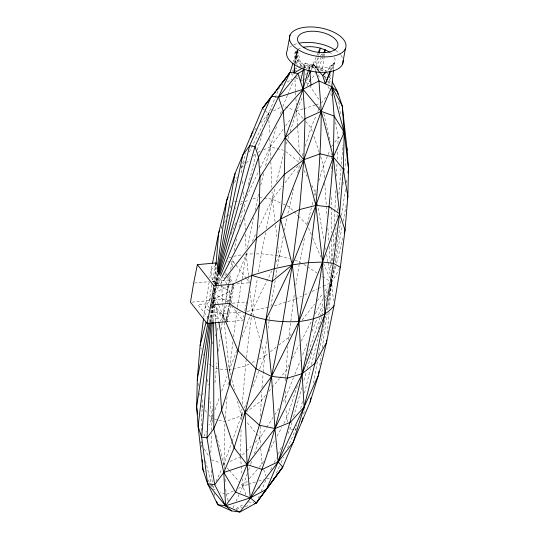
<?xml version="1.0" encoding="UTF-8"?>
<svg xmlns="http://www.w3.org/2000/svg" width="539" height="539" viewBox="0 0 539 539"><rect width="100%" height="100%" fill="white"/><g stroke="black" fill="none" stroke-linecap="round" stroke-linejoin="round"><path stroke-width="0.4" stroke-dasharray="2.69 2.02" d="M240.549 455.927L241.068 429.987M241.27 419.948L241.883 409.128M201.606 441.71L200.946 443.206L200.986 441.535M201.256 430.674L202.475 398.995M224.298 469.078L223.934 464.14L224.938 423.351M260.243 426.106L259.953 437.809L260.505 445.221M260.492 416.081L261.617 391.941M285.34 391.024L285.158 398.57L285.65 405.173M285.589 380.972L285.677 377.623M285.697 376.788L287.887 346.341M210.843 452.794L211.409 433.538M211.51 430.189L211.854 418.466L212.939 406.008M212.251 322.43L213.39 297.333M331.741 279.007L329.403 308.274M332.576 260.606L333.83 233.003M334.133 226.306L335.763 190.341M336.41 176.118L336.983 163.573M337.171 159.389L337.63 149.35M337.892 143.495L338.162 137.64L335.177 119.564M294.644 63.245L295.385 51.933L297.252 49.938L295.399 63.083M304.38 68.116L304.596 64.862A20.475 10.207 10.4 0 1 295.385 51.933L301.234 66.984M242.28 404.149L246.229 358.543M202.819 394.858L202.96 393.2M211.153 322.45L213.235 297.339M225.262 418.358L227.195 395.06M228.031 385.075L228.374 380.918M229.068 372.597L232.848 341.915M261.961 387.804L263.2 372.914M263.275 372.085L264.582 356.367L266.778 339.031M288.432 339.786L294.429 293.553M331.869 279.007L327.692 309.77M334.638 245.521L334.847 243.008M335.123 239.66L336.093 227.943M336.996 217.062L337.414 212.043M337.481 211.2L337.758 207.852M338.869 194.458L341.019 168.512M341.362 164.328L342.959 145.072M214.354 283.952L215.903 265.559M225.774 319.64L227.323 321.635L227.539 319.128M227.606 318.293L227.889 314.944M223.752 277.161L229.863 291.538L228.947 302.406L226.299 299.105L230.759 273.509M327.294 333.351L329.12 311.616M295.945 67.429L295.81 69.039L297.71 67.921M296.214 64.215L297.38 50.538M214.96 382.744L216.941 362.848M333.641 69.383L334.355 62.794A20.475 10.207 10.4 0 0 334.449 57.457M308.544 74.55L308.274 76.942L309.999 82.144M309.09 69.767L309.453 66.58L304.596 64.862L303.807 68.008M210.197 322.322L212.615 301.483M212.71 300.654L213.094 297.319M332.361 275.685L326.701 309.588M342.892 184.85L343.276 181.522M344.536 170.688L346.173 156.519M246.33 357.714L252.131 310.733L257.346 278.575M203.695 317.289L209.28 281.243M210.594 322.14L216.051 286.728M233.475 336.942L237.342 307.924M268.139 328.298L269.183 320.045M269.284 319.216L269.911 314.264M218.436 351.307L220.363 336.457M221.226 329.861L222.081 323.259M222.189 322.437L229.857 274.594M324.249 56.42L322.349 70.353L315.935 67.2L311.825 66.634L317.916 53.321M324.363 55.605L324.586 53.961M214.879 284.013L216.53 272.384M319.782 365.435L321.318 354.635M322.261 347.985L327.106 313.927M209.253 322.154L211.227 308.894M211.355 308.065L211.726 305.579M333.446 269.924L329.848 290.582M333.567 269.096L333.816 267.438M334.8 260.809L340.857 220.208M341.598 215.236L345.681 187.895M346.422 182.923L347.035 178.78M258.41 271.979L261.354 253.842L265.619 232.626M209.819 277.983L212.326 264.083M211.847 284.68L209.213 300.668L210.25 301.995M213.639 282.82L216.348 269.197M216.186 285.906L218.086 274.385M229.54 303.47L229.803 301.867M232.302 286.687L232.565 285.084M231.069 303.201L234.094 284.821M237.477 307.095L241.984 279.714M242.126 278.885L246.222 253.997L247.657 250.992M294.974 63.69L297.124 50.747M275.193 280.502L270.854 306.832L269.224 307.176M275.732 277.214L276.952 269.81M277.497 266.515L283.575 234.573M295.776 285.387L299.132 264.986M299.266 264.171L304.831 236.325M230.679 269.648L232.336 259.744M295.035 63.622L297.306 50.545M215.061 284.902L217.278 272.518M313.523 383.027L317.518 360.746M318.556 354.972L325.516 316.184M334.712 265.842L330.191 288.055M335.339 262.54L342.366 225.383M343.148 221.253L346.274 204.746M266.434 228.549L272.343 199.174L275.348 186.993M229.459 279.923L212.373 281.486L215.627 265.457M232.06 267.101L233.198 261.489L230.759 261.711M227.323 321.635L230.584 305.606M247.556 247.435L253.559 217.897M255.055 210.513L258.733 193.319M227.418 321.749L242.88 320.334L243.857 315.531M244.834 310.72L245.973 305.108M246.134 304.313L246.626 301.907L231.979 303.248M284.403 230.49L287.226 216.597M287.887 213.329L293.634 188.994M234.061 250.736L236.574 238.487M238.918 227.06L242.941 207.475M215.324 284.929L217.588 274.23M303.713 413.972L304.933 408.212M329.147 293.87L329.673 291.404M319.196 52.91L315.935 67.2L321.689 56.366M214.178 290.71L215.176 286.633M215.371 285.825L218.16 274.418M287.476 448.057L295.52 429.765L296.713 424.88M300.701 408.589L302.494 401.259M304.488 393.12L310.464 368.683M311.461 364.613L319.634 331.222M276.547 182.121L283.554 153.696M248.371 184.702L256.072 153.831M260.748 185.18L263.773 172.972M265.592 165.648L270.234 146.938L276.696 126.106M297.643 172.81L299.65 164.718M307.358 224.056L311.933 205.622M312.128 204.82L313.321 200.016M314.513 195.206L316.036 189.654M206.956 318.886L207.576 316.474M335.73 266.266L330.966 283.912M336.558 263.052L342.972 238.123M214.266 290.723L215.869 285.05M216.099 284.235L218.841 274.513M291.997 422.549L290.164 429.031L287.631 434.34M293.6 416.876L301.84 387.703M303.895 380.406L306.186 372.301M307.331 368.252L312.822 348.8M318.542 328.547L321.978 316.386M322.207 315.578L323.353 311.529M330.906 284.787L331.364 283.164M308.564 69.713L309.453 66.58A20.475 10.207 10.4 0 0 332.287 64.997L334.355 62.794L331.977 69.989M241.297 167.696L245.784 153.224M257.258 149.862L262.897 131.711M266.576 119.874L268.543 113.554L279.754 86.819M280.421 114.093L281.661 110.084M286.31 144.135L287.044 141.77M288.021 138.611L288.756 136.246M290.218 131.509L296.571 110.994L302.366 97.236M300.802 160.689L301.301 159.079M302.298 155.865L303.295 152.652M305.29 146.217L311.023 127.723L316.211 115.393M318.704 181.05L323.562 165.399L330.057 149.943M293.418 61.965L297.252 49.938M214.367 290.764L216.206 285.198M216.469 284.403L219.36 275.651M330.394 74.78L329.08 78.775L330.697 83.511M297.413 385.769L286.633 418.385L283.844 423.56M305.822 360.315L320.025 317.356M320.287 316.561L323.44 307.014M325.543 300.647L326.856 296.672M330.798 284.74L331.323 283.15M322.78 56.77L318.327 69.807L319.014 77.293M323.043 56.002L323.831 53.705M247.367 473.464L242.894 486.144L240.165 492.147M248.486 470.298L250.446 464.746M250.723 463.958L252.124 459.996M254.361 453.656L259.953 437.809L266.253 428M212.972 415.347L208.876 425.217M214.94 409.889L219.723 396.623M221.691 391.166L227.027 376.343M223.247 465.642L231.804 442.297M232.08 441.515L243.19 411.082M212.177 343.808L213.033 341.47M215.048 336.006L215.62 334.443M217.055 330.542L218.201 327.416M220.498 321.17L227.276 303.208M330.272 70.481L332.287 64.997L326.937 70.899M227.579 302.426L229.681 296.955M232.39 289.928L234.196 285.239M235.698 281.338L246.222 253.997L252.946 253.93M236.796 350.572L229.277 370.098L230.551 374.908M241.91 337.293L250.029 316.198M250.325 315.416L252.131 310.733L271.824 270.861M244.41 407.956L246.552 402.478M252.663 386.847L259.387 369.653M259.69 368.871L264.582 356.367L267.829 353.793M214.199 291.592L216.691 285.353M217.008 284.572L220.121 276.77M293.573 377.509L285.158 398.57L282.456 402.774M294.82 374.389L300.425 360.348M302.608 354.891L307.904 341.632M311.96 331.492L316.945 319.014M318.502 315.113L323.488 302.635M325.354 297.952L327.537 292.495M231.096 234.189L235.745 222.607M258.269 498.366L259.879 494.512M261.159 491.427L266.293 479.09M287.435 95.309L282.908 106.082L294.294 110.172M287.759 94.541L293.256 81.456M317.828 111.539L318.798 109.228M319.122 108.454L320.092 106.143M307.19 85.775L308.16 83.484L315.423 73.715M306.63 80.803L309.265 74.625M311.239 69.996L313.543 64.586L326.378 70.892L318.327 69.807L305.323 63.454L298.404 67.516M331.148 70.299L334.355 62.794L327.112 70.737M276.413 473.202L279.768 465.581M281.109 462.536L283.453 457.2M203.924 436.462L206.235 431.213M234.6 182.795L237.315 176.779M221.024 227.687L222.385 224.675M225.774 217.156L226.454 215.647M229.843 208.128L231.204 205.116M212.999 488.159L214.023 485.909M216.072 481.401L221.542 469.395M232.989 507.913L234.701 504.16M236.069 501.155L239.821 492.902M246.619 196.499L258.787 170.964M260.216 167.966L270.234 146.938L283.649 128.626M252.306 241.229L255.884 233.717M258.747 227.714L272.343 199.174L282.416 186.056M270.598 469.981L272.411 466.188M274.223 462.395L276.399 457.847M278.212 454.054L281.473 447.229M276.285 261.833L279.256 255.816L278.239 247.489M244.436 161.727L241.048 168.498L243.392 166.12M249.335 151.944L268.543 113.554L271.521 109.484M214.347 291.666L216.651 287.199M218.194 284.221L221.266 278.265M288.917 364.964L285.838 370.92L279.997 377.967M292.374 358.267L299.293 344.872M301.22 341.147L311.98 320.307M315.443 313.61L323.515 297.979M323.899 297.238L328.13 289.052M322.073 55.645L322.841 54.203M259.198 467.306L261.914 464.167L264.305 459.74M268.692 451.615L275.072 439.804M277.066 436.112L281.85 427.245M221.044 228.657L221.839 227.229M224.231 222.93L225.828 220.067M228.219 215.775L229.014 214.34M210.803 297.932L204.847 308.18L210.446 311.421M233.037 286.068L233.832 284.707M339.907 268.038L331.586 282.355L333.486 300.688M266.704 427.299L273.003 417.489M274.802 414.686L278.858 408.38M285.636 125.91L291.107 118.452M302.339 67.496L305.323 63.454L313.543 64.586L318.327 69.807L315.2 70.852M321.392 103.064L326.627 95.969M331.357 146.857L332.812 144.883M334.759 142.249L338.162 137.64L340.453 137.957M295.52 429.765L296.49 428.451M284.936 182.775L298.033 165.722M258.471 488.806L260.505 486.185M214.098 292.488L219.791 285.205M220.303 284.545L223.928 279.903M291.222 334.018L288.634 337.326L278.885 345.048M302.089 320.105L314.513 304.212M317.1 300.897L322.794 293.614M324.862 290.966L327.968 286.991M311.825 66.634L318.482 58.252M320.53 55.672L322.073 53.738M265.646 395.276L260.863 401.043L247.206 411.351M268.833 391.429L271.488 388.221M272.02 387.581L279.465 378.607M254.684 129.966L256.281 128.073M260.546 123.02L268.543 113.554L264.844 110.502M247.246 481.118L242.894 486.144L238.541 488.341M249.416 478.605L258.653 467.933M246.316 163.142L249.833 159.571M253.343 156L256.274 153.022M229.971 461.458L240.529 456.762L245.824 451.594M246.417 451.015L251.127 446.42M255.243 442.404L259.953 437.809L246.667 422.064M216.011 265.228L211.167 269.817L212.373 281.486M270.43 351.738L276.285 347.103M243.305 414.296L241.351 415.771L224.985 421.687L214.94 419.227M234.842 208.714L236.17 207.717M240.145 204.739L242.126 203.25M291.997 71.276L293.27 70.528M306.442 68.635L313.543 64.586L318.906 71.081M281.486 85.25L282.894 84.448M287.125 82.036L292.057 79.22M300.466 81.396L302.595 80.183M303.302 79.779L305.431 78.559M306.145 78.155L308.274 76.942L307.782 75.332M235.974 508.567L243.945 504.261M273.569 110.94L282.187 106.453M233.461 490.908L226.198 494.573L220.181 492.06M249.018 364.115L245.312 365.961L229.277 370.098L223.368 313.361L221.293 278.602M251.982 362.639L255.688 360.793M258.653 359.318L264.582 356.367L261.738 345.957M214.313 292.812L229.755 285.65M212.952 299.374L229.863 291.538L230.294 295.702M294.853 299.388L273.266 306.112M295.601 299.037L301.597 296.261M304.602 294.867L309.096 292.785M312.094 291.39L317.343 288.958M318.098 288.608L322.591 286.526M323.339 286.175L328.588 283.743M216.301 435.296L223.934 464.14L226.198 463.136M257.743 152.382L260.681 151.095M263.625 149.815L270.234 146.938L283.568 150.253M229.176 257.851L231.406 257.009M294.786 70.831L296.349 70.313M303.383 67.968L313.543 64.586L315.611 70.811M294.873 77.609L300.344 75.79M305.034 74.227L306.597 73.708M247.637 484.574L242.894 486.144L239.646 482.371M248.432 484.318L255.547 481.967M258.707 480.929L263.45 479.36M244.915 201.498L248.917 200.212M252.919 198.931L257.723 197.389M236.412 509.382L241.991 507.597M245.184 506.572L249.968 505.043M302.979 108.945L296.571 110.994L297.508 125.055M303.774 108.689L314.985 105.112M315.787 104.856L318.987 103.832M268.415 307.345L245.562 311.643M233.677 256.301L241.519 254.859M240.63 312.33L223.368 313.361L211.847 312.236M227.505 262.008L229.944 261.786M194.451 283.002L209.038 281.661M212.285 281.365L213.902 281.217L218.76 284.356M236.762 283.918L248.971 282.8M192.1 302.109L210.742 300.398M213.282 300.297L226.299 299.105M256.308 253.896L261.354 253.842L279.256 255.816L289.463 258.767M234.499 201.411L237.706 201.525M240.913 201.64L242.51 201.701M227.64 369.916L216.186 368.622L214.866 367.766M259.347 197.584L263.409 198.082M264.218 198.184L272.343 199.174L282.315 203.675M248.29 501.91L253.93 502.671M293.991 429.556L290.164 429.031L289.659 427.508M266.616 478.322L269.776 478.753M214.172 419.032L211.854 418.466L208.694 414.666M294.961 260.357L299.671 261.718L301.058 262.614M211.429 459.767L220.027 462.772M212.656 488.907L216.422 490.483M295.615 77.933L298.566 79.24M305.943 82.507L308.16 83.484L309.069 84.839M283.083 204.025L286.148 205.406M286.916 205.757L289.214 206.794L297.899 215.533M324.087 76.329L326.223 77.38M303.834 264.413L306.61 266.205M307.304 266.657L317.02 272.936M322.571 276.52L329.511 281.008M221.536 286.155L229.863 291.538M213.626 321.77L213.579 293.155L228.152 302.574M208.889 363.913L210.884 365.199M211.544 365.624L214.199 367.342M285.663 151.506L298.741 162.05M262.385 108.46L264.231 109.99M298.478 216.119L307.163 224.857M291.161 73.553L293.816 76.45M323.818 76.087L326.021 78.6M328.217 81.113L330.966 84.252M302.999 118.425L296.571 110.994L296.484 109.323M305.674 121.524L311.023 127.723L312.593 132.432M223.934 464.14L225.019 465.4M227.182 467.913L228.812 469.799M229.351 470.426L239.1 481.745M242.415 417.024L241.351 415.771L236.904 398.941M202.907 407.706L201.856 406.44L201.445 403.947M205.015 410.24L206.592 412.14M324.801 78.222L326.951 80.823M327.483 81.47L329.632 84.064M233.198 261.489L246.155 278.077M246.673 278.744L249.267 282.059M225.423 272.741L226.973 274.728M227.492 275.395L233.192 282.692M224.925 274.331L225.962 275.658M226.481 276.325L231.662 282.962M231.48 305.741L242.88 320.334M212.299 302.392L213.336 303.72M213.855 304.38L225.255 318.98M213.356 305.977L225.794 321.898M209.422 307.836L206.343 303.895L197.954 304.663L209.24 319.115L217.628 318.347L209.934 308.497M309.527 85.512L319.566 100.362M204.321 448.872L208.957 456.661M327.934 86.462L330.441 90.808M329.464 76.659L331.391 80.257M303.962 170.513L307.095 176.442M311.785 185.335L315.308 192.005L315.901 195.286M208.162 479.979L209.658 482.957M210.035 483.699L211.908 487.424M308.463 227.923L311.394 234.822M312.694 237.888L320.84 257.056M323.447 263.187L329.632 277.753M215.526 321.554L213.579 293.155L218.403 304.501M218.719 305.256L225.147 320.388M326.647 71.68L327.456 74.045M245.865 494.815L242.894 486.144L242.307 478.794M313.9 136.354L319.384 152.84M320.685 156.761L323.562 165.399L324.478 178.766M287.893 422.185L286.633 418.385L285.953 409.303M263.746 469.671L265.835 475.957M200.906 347.763L201.424 349.319M202.981 353.988L203.499 355.545M228.267 500.798L226.198 494.573L225.706 487.997M213.929 492.862L215.202 496.81M304.596 64.862L305.822 68.884M253.66 316.332L252.131 310.733L250.136 291.538M253.882 317.134L260.431 341.153M231.817 379.712L234.573 390.128M212.912 422.475L211.854 418.466L209.543 397.62M201.357 444.81L202.179 448.017M205.467 460.845L211.221 483.294M211.423 484.096L212.454 488.105M297.636 50.545L301.436 66.856M323.791 113.608L328.958 136.313M329.14 137.122L330.245 141.986M317.377 203.499L324.04 240.461M325.374 247.852L325.671 249.496M326.56 254.428L327.887 261.819M328.035 262.641L330.111 274.142M213.579 293.155L218.612 321.076M198.015 383.175L198.568 386.497M199.666 393.147L200.346 397.297M330.845 93.274L331.525 97.377M338.836 101.77L340.426 114.248M342.663 131.718L342.871 133.382M275.085 221.664L272.343 199.174L272.04 191.709M275.496 224.999L276.918 236.661M200.751 441.549L200.946 443.206M207.515 379.281L208.162 385.115M246.222 253.997L248.486 275.685M248.567 276.52L249.267 283.197M230.382 296.538L230.638 299.037M230.726 299.866L230.982 302.372M241.202 170.162L241.587 174.319M242.2 180.969L242.584 185.126M243.197 191.783L243.81 198.433M309.453 66.58L309.716 69.8M240.529 456.762L241.843 473.08M260.748 448.515L261.914 464.167M225.032 478.949L225.282 482.237M324.761 182.943L327.058 216.355M327.86 228.051L328.777 241.418M329.12 246.431L330.784 270.659M331.472 280.684L331.586 282.355L331.586 278.986M211.376 470.116L212.265 483.187M212.326 484.009L212.602 488.091M297.568 125.877L299.388 153.177M299.664 157.314L299.886 160.622M294.961 79.28L295.594 91.798M295.635 92.627L295.763 95.133M295.938 98.475L296.275 105.152M268.543 113.554L268.624 115.225M268.88 120.231L269.554 133.584M269.81 138.59L270.706 158.547M270.834 161.862L271.872 187.565M244.214 204.247L244.551 212.534M244.787 218.342L245.252 229.951M245.42 234.094L246.02 249.018M297.461 50.558L297.676 65.441M331.364 153.588L331.37 155.272M331.37 156.115L331.377 159.477M331.391 166.214L331.397 171.261M331.445 197.348L331.458 206.612M331.458 207.448L331.505 232.7M331.512 239.431L331.559 266.36M298.006 49.352A20.475 10.207 10.4 0 1 302.008 47.627M329.302 52.101A20.475 10.207 10.4 0 1 332.475 54.688M289.672 47.317A28.668 14.29 10.4 0 1 291.572 45.95M293.87 44.784A28.668 14.29 10.4 0 1 297.777 43.491M335.831 50.504A28.668 14.29 10.4 0 1 340.459 54.668M340.965 55.315A28.668 14.29 10.4 0 1 342.582 58.178"/><path stroke-width="0.81" d="M212.251 322.43L207.01 437.863L214.724 484.702L225.571 505.811L231.629 510.918L239.842 512.05L256.348 502.995L282.78 467.043L310.114 402.006L318.367 375.407L326.513 342.548L334.005 305.687L340.325 267.324L345.041 230.079L347.837 196.486L348.517 168.842L347.042 149.02L342.258 105.94L337.555 91.785L332.159 81.699M301.82 68.493L294.004 72.947L294.59 64.053M203.479 318.94L200.124 345.425L197.328 379.018L196.647 406.669L198.123 426.484L202.913 469.563L207.609 483.719L217.749 504.706L225.571 505.811L235.59 492.147L247.125 464.652L259.387 425.183L271.548 376.444L282.773 321.756L292.3 264.844L299.475 209.577L303.814 159.739L305.02 118.708L303.006 89.299L304.326 68.931M211.153 322.45L201.66 437.129L207.609 483.719L225.571 505.811L239.842 512.05L293.149 442.384L304.124 407.006L314.958 363.313L324.916 314.291L333.318 263.268L339.59 213.74L343.309 169.064L344.219 132.298L342.258 105.94L331.775 86.664L333.553 70.205M215.977 264.723L218.652 232.956L226.798 200.104L235.051 173.497L262.385 108.46L290.097 72.394L292.906 63.568M326.728 340.042L326.513 342.548L314.958 363.313L302.325 373.628L287.449 378.122L271.548 376.444L255.951 368.71L238.009 350.646L225.794 321.898M210.102 323.151L198.123 426.484L201.66 437.129L207.01 437.863L213.815 428.653L221.61 410.105L229.857 383.505L238.009 350.646L245.494 313.786L251.814 275.422L256.53 238.177L259.326 204.584L260.014 176.94L258.538 157.118L255.001 146.473L290.097 72.394L297.919 73.499L303.598 70.259M346.853 150.684L347.042 149.02L346.287 146.736M324.808 52.323L325.145 49.864L320.287 48.146A20.475 10.207 10.4 0 0 303.423 47.277M217.001 269.055L226.798 200.104L228.159 197.092M294.004 72.947L294.584 68.837M318.96 371.25L318.367 375.407L304.124 407.006L278.097 461.815L266.515 489.318L250.291 497.895L225.571 505.811L223.779 472.44L213.815 428.653L213.633 322.605M209.132 322.982L196.647 406.669L197.53 414.141M347.904 172.979L348.517 168.842L344.219 132.298L331.775 86.664L318.967 80.931L315.867 71.593M226.515 321.709L207.064 323.488L210.803 305.054L213.963 285.872L197.382 264.642L216.024 262.938M229.931 301.072L230.193 299.475M230.456 297.872L230.719 296.275M230.988 294.678L231.251 293.081M231.514 291.478L231.777 289.881M232.039 288.284L232.302 286.687M217.426 271.696L235.051 173.497M310.114 402.006L310.855 397.883M290.022 35.082L287.186 50.531A28.668 14.29 10.4 0 0 312.58 71.471A28.668 14.29 10.4 0 0 343.148 60.509M342.555 64.195L345.391 48.739A28.668 14.29 10.4 0 0 309.022 26.95A28.668 14.29 10.4 0 0 298.707 50.039A28.668 14.29 10.4 0 0 345.391 48.739M207.953 322.874L197.328 379.018L197.604 380.682M347.365 198.965L347.837 196.486L343.309 169.064L333.318 157.038L321.237 111.364L318.967 80.931L303.006 89.299L278.555 97.188L271.434 96.205L249.651 145.739L218.362 273.603M197.382 264.642L193.642 283.076L190.483 302.258L207.064 323.488M212.494 263.268L218.652 232.956L219.669 230.699M215.789 264.656L216.112 263.052M226.117 320.301L226.932 316.292M227.256 314.688L228.563 308.274M228.886 306.678L229.54 303.47C248.877 319.122 274.762 322.8 298.943 321.513C311.946 319.964 325.677 316.662 334.005 305.687M217.931 272.586L242.846 154.956L249.651 145.739L255.001 146.473L219.07 273.704M302.844 418.082L302.325 420.548L301.348 421.869M319.196 52.91L320.287 48.146L318.253 52.586M300.466 81.396L303.612 68.797M200.124 345.425L206.127 322.106M344.212 233.293L345.041 230.079L339.59 213.74L333.318 157.038L334.14 116.047L331.775 86.664L337.555 91.785L337.879 94.285M220.438 275.995L260.014 176.94L285.212 137.694L303.006 89.299L308.342 70.494M250.776 137.142L252.023 133.12L253.087 131.86M219.622 274.856L258.538 157.118L283.251 111.337L303.006 89.299L297.919 73.499L278.555 97.188L283.251 111.337L285.212 137.694L284.302 174.468L280.59 219.137L274.311 268.671L265.909 319.688L255.951 368.71L245.117 412.402L234.142 447.781L223.779 472.44L214.724 484.702L207.609 483.719M324.619 51.4L325.145 49.864A20.475 10.207 10.4 0 1 329.302 52.101M319.438 71.727L322.659 75.628L325.374 83.794L329.983 71.263M254.752 503.507L256.348 502.995L282.78 467.043L278.097 461.815L274.93 428.572L271.548 376.444L265.909 319.688L292.3 264.844L315.894 205.406L333.318 157.038L344.219 132.298L334.14 116.047L321.237 111.364L303.006 89.299M309.595 73.856L310.909 70.764M325.374 83.794L330.825 71.047M331.775 86.664L321.237 111.364L303.814 159.739L280.59 219.137L256.53 238.177L224.446 279.242M218.76 321.898L229.857 383.505L245.117 412.402L247.125 464.652L250.291 497.895C275.51 442.027 286.755 381.221 298.943 321.513C310.99 252.077 320.974 181.966 321.237 111.364L305.02 118.708L285.212 137.694L303.814 159.739L315.894 205.406L322.538 262.075L324.916 314.291L302.325 373.628L274.93 428.572L247.125 464.652L223.779 472.44L235.59 492.147L250.291 497.895L256.348 502.995L273.731 479.299L274.405 477.776M221.65 277.524L259.326 204.584L284.302 174.468L303.814 159.739L320.186 153.824L333.318 157.038C325.852 260.121 309.723 363.232 278.097 461.815L262.264 469.422L247.125 464.652L234.142 447.781L221.61 410.105L215.587 322.389M323.609 52.755L325.145 49.864M282.463 82.804L285.326 78.896M286.276 77.596L290.097 72.394L276.494 90.101M273.731 479.299L282.78 467.043M273.468 94.035L262.385 108.46L268.631 100.55M274.479 92.721L275.483 91.408M274.351 93.308L275.914 91.327M276.952 90.006L277.996 88.692M325.866 72.085L322.659 75.628L326.001 71.963M340.325 267.324L333.318 263.268L322.538 262.075L308.645 262.601L292.3 264.844L272.229 281.324L251.814 275.422L232.693 284.289M251.814 275.422L274.311 268.671L292.3 264.844L280.59 219.137L299.475 209.577L315.894 205.406L329.356 206.848L339.59 213.74L322.538 262.075L298.943 321.513L271.548 376.444L245.117 412.402L259.387 425.183L274.93 428.572L290.312 422.354L304.124 407.006L298.943 321.513L292.3 264.844M213.963 285.872L233.421 284.093M210.803 305.054L230.261 303.275M231.629 510.918L217.749 504.706L216.732 501.546M335.912 89.905L337.555 91.785M204.032 471.8L202.913 469.563L202.543 464.625M309.784 70.609L310.99 85.115M202.172 459.679L202.421 462.974M299.502 43.107A28.668 14.29 10.4 0 1 335.197 50.066M303.268 47.176A20.475 10.207 10.4 0 0 337.192 47.344A20.475 10.207 10.4 0 0 312.654 31.215A20.475 10.207 10.4 0 0 303.268 47.176"/></g></svg>
